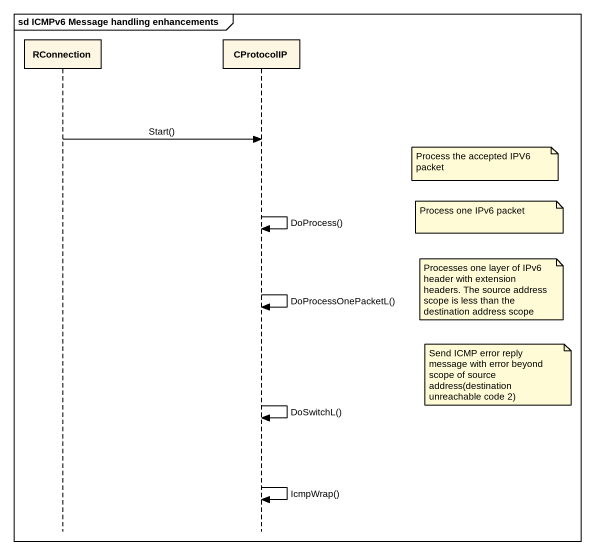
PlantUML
@startuml
mainframe sd ICMPv6 Message handling enhancements
hide footbox
participant RConnection
participant CProtocolIP

RConnection -> CProtocolIP : Start()
note right of CProtocolIP : Process the accepted IPV6 packet
CProtocolIP -> CProtocolIP : DoProcess()
note right of CProtocolIP : Process one IPv6 packet
note right of CProtocolIP : Processes one layer of IPv6 header with extension headers. The source address scope is less than the destination address scope
CProtocolIP -> CProtocolIP : DoProcessOnePacketL()
note right of CProtocolIP : Send ICMP error reply message with error beyond scope of source address(destination unreachable code 2)
CProtocolIP -> CProtocolIP : DoSwitchL()
CProtocolIP -> CProtocolIP : IcmpWrap()
@enduml
